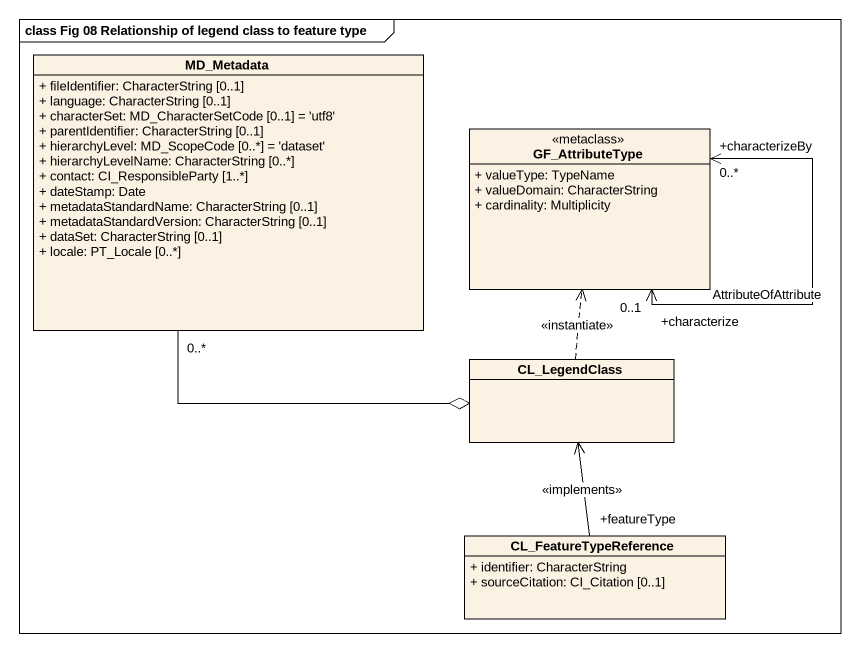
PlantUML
@startuml
mainframe class Fig 08 Relationship of legend class to feature type
hide circle
hide empty members
skinparam classAttributeIconSize 0
class MD_Metadata {
  + fileIdentifier: CharacterString [0..1]
  + language: CharacterString [0..1]
  + characterSet: MD_CharacterSetCode [0..1] = 'utf8'
  + parentIdentifier: CharacterString [0..1]
  + hierarchyLevel: MD_ScopeCode [0..*] = 'dataset'
  + hierarchyLevelName: CharacterString [0..*]
  + contact: CI_ResponsibleParty [1..*]
  + dateStamp: Date
  + metadataStandardName: CharacterString [0..1]
  + metadataStandardVersion: CharacterString [0..1]
  + dataSet: CharacterString [0..1]
  + locale: PT_Locale [0..*]
}
class GF_AttributeType <<metaclass>> {
  + valueType: TypeName
  + valueDomain: CharacterString
  + cardinality: Multiplicity
}
class CL_LegendClass
class CL_FeatureTypeReference {
  + identifier: CharacterString
  + sourceCitation: CI_Citation [0..1]
}
MD_Metadata "0..*" --o CL_LegendClass
GF_AttributeType "+characterize\n0..1" <--> "+characterizeBy\n0..*" GF_AttributeType : AttributeOfAttribute
CL_LegendClass .up.> GF_AttributeType : <<instantiate>>
CL_FeatureTypeReference "+featureType" -up-> CL_LegendClass : <<implements>>
@enduml
